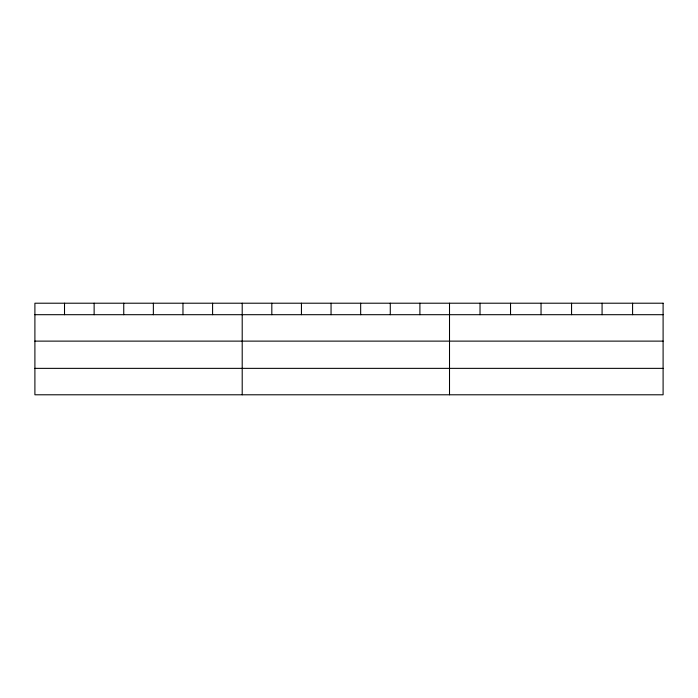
<?xml version="1.0" encoding="UTF-8"?>
<svg xmlns="http://www.w3.org/2000/svg" width="698" height="698" viewBox="0 0 698 698"><rect width="100%" height="100%" fill="white"/><g stroke="black" fill="none" stroke-linecap="round" stroke-linejoin="round"><path stroke-width="1.05" d="M34.9 314.693L663.1 314.693M34.9 341.121L663.1 341.121M34.9 368.361L663.1 368.361M632.589 303.211L632.589 314.693M602.077 303.211L602.077 314.693M571.566 303.211L571.566 314.693M541.046 303.211L541.046 314.693M510.535 303.211L510.535 314.693M480.023 303.211L480.023 314.693M449.512 303.211L449.512 394.789M419.899 303.211L419.899 314.693M390.278 303.211L390.278 314.693M360.665 303.211L360.665 314.693M331.053 303.211L331.053 314.693M301.44 303.211L301.44 314.693M271.819 303.211L271.819 314.693M242.206 303.211L242.206 394.789M212.593 303.211L212.593 314.693M182.972 303.211L182.972 314.693M153.359 303.211L153.359 314.693M123.747 303.211L123.747 314.693M94.134 303.211L94.134 314.693M64.513 303.211L64.513 314.693M663.1 303.211L34.9 303.211L34.9 394.789L663.1 394.789L663.1 303.211"/></g></svg>
